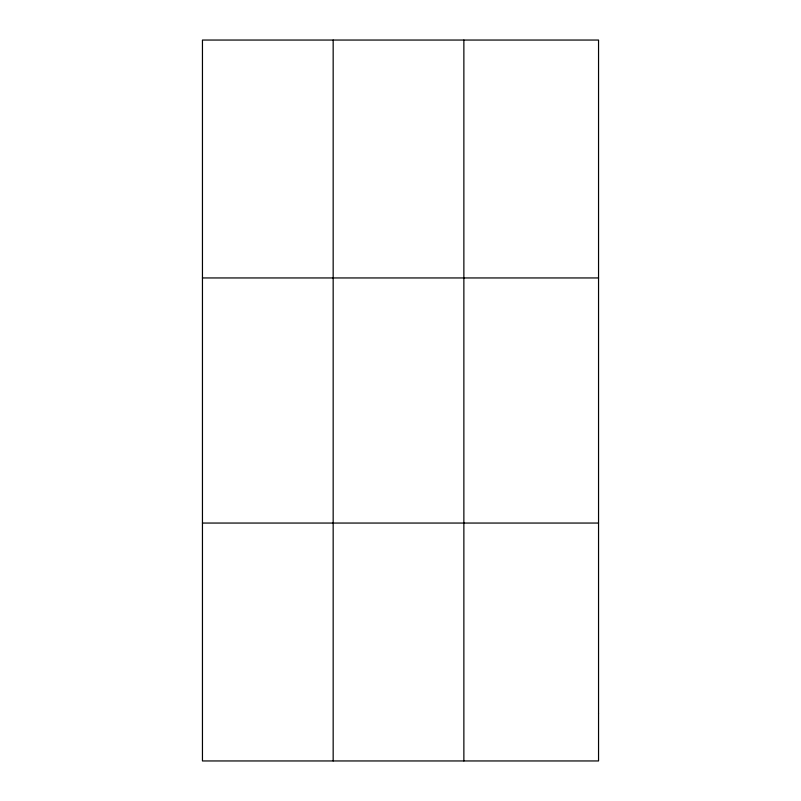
<?xml version="1.0" encoding="UTF-8"?>
<svg xmlns="http://www.w3.org/2000/svg" width="801" height="801" viewBox="0 0 801 801"><rect width="100%" height="100%" fill="white"/><g stroke="black" fill="none" stroke-linecap="round" stroke-linejoin="round"><path stroke-width="1.2" d="M333.166 760.95L333.166 40.05M463.869 760.95L463.869 40.05M202.453 277.947L598.547 277.947M202.453 523.053L598.547 523.053M598.547 713.371L598.547 760.95L202.453 760.95L202.453 40.05L598.547 40.05L598.547 713.371"/></g></svg>
